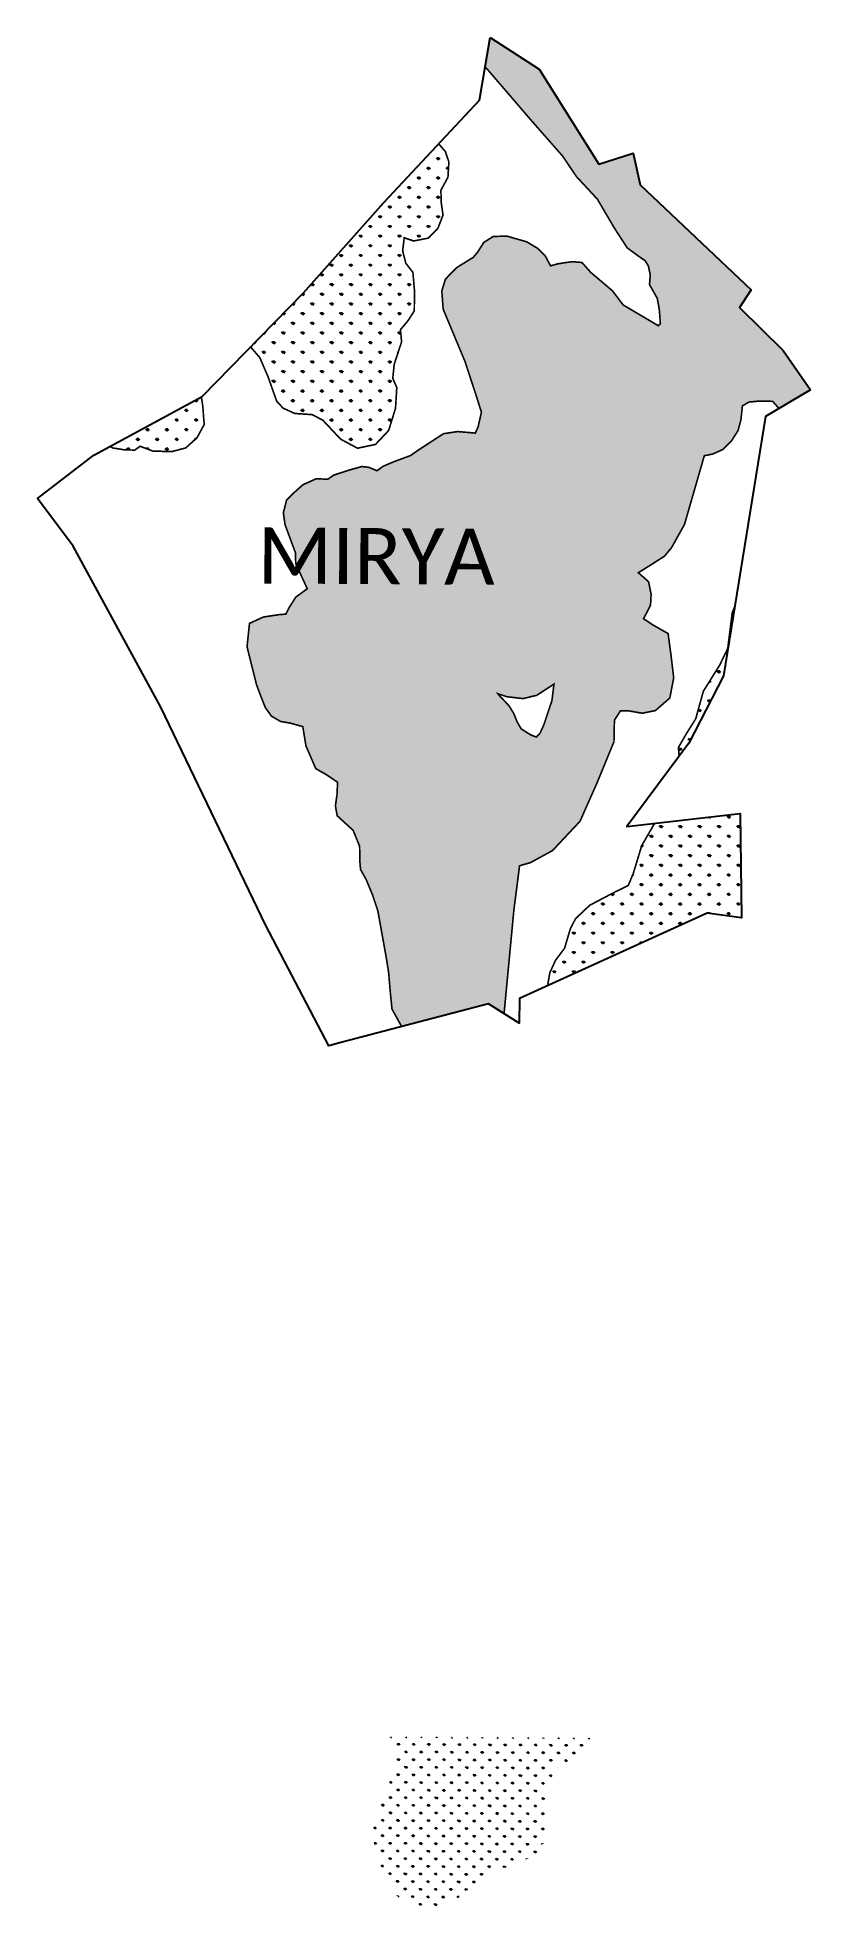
# Model space of a CAD drawing. Header units: metres. Extents: x 316780 to 318214, y 1880044 to 1883513.
import ezdxf

# ---------------------------------------------------------------- set-up
doc = ezdxf.new("R2010")
doc.units = ezdxf.units.M
for name, color, linetype in [('MANGROOVES', 112, 'Continuous'), ('village', 3, 'Continuous'), ('VILLAGE NAME', 250, 'Continuous')]:
    doc.layers.add(name, color=color, linetype=linetype)
doc.styles.get("Standard").update_dxf_attribs({"font": 'simplex.shx'})
pattern_1 = [(90, (0, 0), (-17.96051224, 17.96051224), [4.7625, -31.15852448]), (45, (0, 0), (-17.96051224213831, 17.96051224213831), [4.7625, -20.6375]), (135, (0, 0), (-17.96051224213831, -17.9605122421383), [4.7625, -20.6375])]

msp = doc.modelspace()

# ---------------------------------------------------------------- hatches: boundary and pattern name
at = {"layer": 'MANGROOVES'}
h = msp.add_hatch(dxfattribs=at)
h.set_pattern_fill('GRASS', color=256)
h.set_pattern_definition(pattern_1)
h.paths.add_polyline_path([(318017.2948549226, 1882736.51494734), (318032.3140584346, 1882739.381279356), (318052.0975666938, 1882748.199953175), (318067.6568071682, 1882763.905314903), (318079.8186830668, 1882783.065155031), (318085.1304669472, 1882802.712753967), (318087.9276025324, 1882828.803962045), (318099.985443435, 1882835.977274849), (318119.7092677886, 1882837.946496147), (318144.1229783921, 1882837.306150619), (318155.7479749804, 1882824.050595188), (318214.4078155517, 1882858.935848205), (318163.7398906113, 1882931.90507608), (318082.6009674569, 1883011.601048368), (318103.8804287282, 1883044.267971985), (317898.1050187618, 1883239.050626172), (317885.286438563, 1883297.54341215), (317821.3790217086, 1883277.400846324), (317710.7137149941, 1883453.932721239), (317620.2593335095, 1883512.622578009), (317610.9133733357, 1883457.458124916), (317617.6439184585, 1883450.240544059), (317693.9566459359, 1883361.347606908), (317754.6165337542, 1883292.207567733), (317780.2167808522, 1883254.245965352), (317818.9226357719, 1883212.557033286), (317850.1615950652, 1883159.312500721), (317874.1509869735, 1883122.23740878), (317895.0536773889, 1883106.808438748), (317907.4638175758, 1883098.383829875), (317913.6166097034, 1883088.165516836), (317916.9454676586, 1883072.196269963), (317915.6455463843, 1883053.879689528), (317929.9894948335, 1883028.5739499), (317933.7424433958, 1883008.211588669), (317935.8210342826, 1882981.395276447), (317931.8592713114, 1882977.733381458), (317866.7715845848, 1883016.186273755), (317847.1171536836, 1883042.231342542), (317806.4315500297, 1883076.794361225), (317790.4073703557, 1883094.953175524), (317771.9269786725, 1883096.49992741), (317745.7702436385, 1883092.568905822), (317732.0979390408, 1883088.760428993), (317722.3169032405, 1883107.095963149), (317707.8765798872, 1883121.313696915), (317688.0996712842, 1883133.26760912), (317651.5705539385, 1883143.776245594), (317625.9063263179, 1883143.306289013), (317608.2401333228, 1883132.13986659), (317596.7548422079, 1883113.98917543), (317588.81324598, 1883104.586393503), (317559.062770097, 1883086.132418757), (317545.3081445367, 1883072.852848664), (317536.9043084474, 1883063.454084476), (317530.4484756264, 1883042.148624884), (317532.9292209813, 1883008.39819868), (317573.4713734515, 1882911.190209906), (317593.5260544582, 1882849.935435029), (317603.8738717657, 1882817.203175352), (317597.8318940118, 1882790.189206003), (317592.6441083302, 1882778.452355373), (317559.8422240346, 1882781.278653562), (317533.6854890005, 1882777.347631973), (317489.6998520929, 1882748.800686978), (317472.256748316, 1882736.708316107), (317442.3394026493, 1882725.648378412), (317421.4571599518, 1882716.820115477), (317410.2893254043, 1882708.600515069), (317395.0031125032, 1882714.920568716), (317382.3016172767, 1882716.417091464), (317358.2013172515, 1882709.696021355), (317329.4536258162, 1882700.24302508), (317319.2186017347, 1882692.939399304), (317297.2627809856, 1882693.592276495), (317272.6619421993, 1882682.486128737), (317254.4348632182, 1882666.140296132), (317242.5395360022, 1882653.999704975), (317236.5578489652, 1882630.718723942), (317239.6033832287, 1882608.745403622), (317258.8069246936, 1882556.883782607), (317259.5528575602, 1882536.316573725), (317280.8635030204, 1882489.64729448), (317259.6917637226, 1882474.121986397), (317247.0368183766, 1882454.364353852), (317241.1535150681, 1882442.402491403), (317230.0519381875, 1882441.805885857), (317199.7284224143, 1882437.218055839), (317173.7346911695, 1882425.430989525), (317169.1811351081, 1882381.911585129), (317186.5957585605, 1882312.120854204), (317194.2763372536, 1882291.493370658), (317203.0419950599, 1882269.289366491), (317214.5178632209, 1882253.199215799), (317231.5389544285, 1882243.348478714), (317248.8515497208, 1882240.425753442), (317272.6265504288, 1882233.833293873), (317278.5058718587, 1882197.996698341), (317296.6631772394, 1882155.919405113), (317316.9268017086, 1882144.274724239), (317337.1683923211, 1882130.599879009), (317336.0469961659, 1882107.969751595), (317333.0865297155, 1882086.510675569), (317336.3971671062, 1882068.462365037), (317366.012522501, 1882041.281792822), (317378.0086808312, 1882011.83801559), (317378.4552279803, 1881983.418780952), (317379.7135963153, 1881968.622596991), (317390.2021865243, 1881949.916247311), (317401.750160169, 1881922.093546475), (317411.8871705048, 1881891.510862052), (317426.2394620006, 1881811.79259042), (317431.727223016, 1881778.247011869), (317434.6603190451, 1881743.337587354), (317438.0754559138, 1881709.651651282), (317455.9955388923, 1881677.179103669), (317617.2982312727, 1881719.350160889), (317645.8938317887, 1881701.246860455), (317664.0389653733, 1881892.999025691), (317674.6350025472, 1881975.663735121), (317694.82087396, 1881981.481962491), (317735.7137515366, 1882003.817173282), (317786.7383799324, 1882058.173520237), (317817.8060549509, 1882128.278027141), (317849.7546526014, 1882205.918896591), (317850.5636495468, 1882245.84398867), (317861.8539717865, 1882263.298966141), (317876.4187188196, 1882263.172372043), (317902.084171943, 1882258.668051448), (317926.5462541166, 1882263.592891762), (317953.3102363118, 1882286.907127328), (317960.5122630134, 1882324.240137291), (317955.7252758156, 1882364.953572889), (317950.0889098516, 1882406.530610187), (317922.3784485771, 1882422.183918137), (317904.4887576774, 1882434.04538194), (317909.2789584027, 1882442.994301809), (317917.5595464635, 1882459.191074296), (317918.5912488534, 1882479.303947914), (317914.0799652113, 1882502.461876276), (317894.949447714, 1882519.477648497), (317916.0552456257, 1882532.566070458), (317943.1955452816, 1882549.883282846), (317956.6166052708, 1882566.035302212), (317980.5530272307, 1882609.067809377)])
h.paths.add_polyline_path([(317738.4327726445, 1882312.681290947), (317734.5745792812, 1882281.75251115), (317719.6355525058, 1882237.095624048), (317712.5115709755, 1882221.676350571), (317705.8358121145, 1882214.371446643), (317695.1043264033, 1882218.61819952), (317677.8185037119, 1882229.529732048), (317670.3704947681, 1882242.054899042), (317663.7127239379, 1882258.537913017), (317654.3969705031, 1882273.533720969), (317639.4157789071, 1882288.767533096), (317634.5594562229, 1882294.704659003), (317651.1372327268, 1882289.27430495), (317681.3342576186, 1882285.802386325), (317706.7033667754, 1882292.000859051)], flags=16)
h = msp.add_hatch(dxfattribs=at)
h.set_pattern_fill('GRASS', color=256)
h.set_pattern_definition(pattern_1)
h.paths.add_polyline_path([(317479.7237308112, 1883043.220228707), (317476.7873680594, 1883076.668754714), (317463.7678014857, 1883093.447033483), (317457.8200716684, 1883116.011205273), (317460.6689408377, 1883140.837906489), (317478.4631532913, 1883134.835809333), (317505.132736734, 1883140.159016242), (317522.8377400279, 1883157.547354016), (317532.7175187828, 1883183.037892078), (317529.4026700784, 1883205.579179314), (317528.7283256365, 1883228.974627116), (317541.8111446629, 1883253.127611528), (317543.5203867788, 1883281.472663467), (317536.9595707189, 1883300.826064867), (317524.6465468263, 1883315.06607207), (317422.8160039799, 1883206.437529583), (317273.6722972167, 1883038.491972598), (317175.8297670866, 1882938.294639409), (317192.9894551007, 1882918.202457566), (317208.1538106556, 1882883.067941898), (317224.1721014398, 1882837.535737562), (317236.3187445736, 1882824.595860999), (317257.8326741246, 1882814.783067719), (317289.922177583, 1882812.754019815), (317309.6799747378, 1882802.373186281), (317343.0255513451, 1882766.992909729), (317374.1127671807, 1882750.388068477), (317407.4481351763, 1882757.390612667), (317431.9007777565, 1882783.430052409), (317444.540968213, 1882824.293564614), (317446.9185601854, 1882862.775872575), (317439.479793808, 1882880.050158771), (317442.037734529, 1882905.696598995), (317455.8353050224, 1882947.753842379), (317453.695508767, 1882970.232466388), (317467.5575170802, 1882986.738232856), (317479.3916304518, 1883005.011830316)], flags=17)
h = msp.add_hatch(dxfattribs=at)
h.set_pattern_fill('GRASS', color=256)
h.set_pattern_definition(pattern_1)
h.paths.add_polyline_path([(317087.089912652, 1882828.883962676), (317084.471060623, 1882845.473901381), (316915.0772892885, 1882753.996544286), (316920.0989897713, 1882750.863740257), (316943.5812150748, 1882747.13475552), (316960.9217963314, 1882746.984034383), (316970.8630629106, 1882753.955206143), (316994.7195983088, 1882744.997190343), (317029.7378798358, 1882744.109440607), (317055.48237411, 1882750.886201579), (317076.3693642226, 1882769.664490387), (317089.7185682592, 1882794.341995996)])
h = msp.add_hatch(dxfattribs=at)
h.set_pattern_fill('GRASS', color=256)
h.set_pattern_definition(pattern_1)
h.paths.add_polyline_path([(318053.1698480033, 1882327.749370009), (318073.97240888, 1882457.267824936), (318069.1170433801, 1882445.318369172), (318060.8295207066, 1882379.031127541), (318045.5610171743, 1882347.482639001), (318015.5038614606, 1882299.583560903), (318001.3494273094, 1882248.331694146), (317983.9725106702, 1882220.65462673), (317969.1843602293, 1882195.095715347), (317970.6126642399, 1882179.316549832), (317988.3449841443, 1882203.33530469)])
h = msp.add_hatch(dxfattribs=at)
h.set_pattern_fill('GRASS', color=256)
h.set_pattern_definition(pattern_1)
h.paths.add_polyline_path([(318084.0328153613, 1882072.576695102), (317924.9395116195, 1882054.144930877), (317901.2217550889, 1882013.066845549), (317885.3236567695, 1881960.752427788), (317876.137876907, 1881938.997916818), (317852.0446700233, 1881927.219825904), (317804.7037649277, 1881902.37200312), (317778.3533091421, 1881877.341662166), (317768.7173845503, 1881858.481140815), (317758.1238841619, 1881822.610776839), (317741.2198791134, 1881800.067132239), (317730.7380055708, 1881777.039521602), (317726.5900660211, 1881752.997522874), (318022.4314162828, 1881887.895780287), (318086.3214402926, 1881878.808117429)], flags=17)
h = msp.add_hatch(dxfattribs=at)
h.set_pattern_fill('GRASS', color=256, scale=20, angle=-0.3631284849144849)
h.set_pattern_definition([(89.63687151508552, (0, 0), (-14.05222234074367, 14.23148084618217), [3.75, -24.53427126]), (44.63687151508552, (0, 0), (-14.0522223444509, 14.23148084993669), [3.749999999999999, -16.24999999999999]), (134.6368715150855, (0, 0), (-14.23148084993669, -14.0522223444509), [3.75, -16.25])])
h.paths.add_polyline_path([(317726.4808134016, 1880196.219056494), (317724.0548824946, 1880236.067038419), (317726.2771248666, 1880269.778948372), (317745.7826712588, 1880304.585665941), (317784.0633508707, 1880322.410534585), (317801.9346379076, 1880348.76546752), (317812.0030619312, 1880356.755578486), (317429.5657000167, 1880359.179417736), (317445.5171712264, 1880334.916549248), (317437.2096162196, 1880294.699584668), (317433.0303587632, 1880270.564218323), (317416.6959834702, 1880234.425088367), (317404.6985808209, 1880204.311455742), (317404.1836501763, 1880166.046041388), (317425.32385218, 1880096.474975231), (317451.2108096057, 1880060.577572722), (317486.9640476214, 1880045.215944985), (317524.2028820105, 1880044.476524385), (317560.5404625838, 1880060.354068165), (317594.8436596435, 1880092.590247196), (317627.291108768, 1880110.26803207), (317677.7329848864, 1880128.069665457), (317701.9665737068, 1880139.996961109), (317722.2760351321, 1880168.056974087)])

# ---------------------------------------------------------------- linework, layer by layer
at = {"color": 3, "flags": 128}
msp.add_lwpolyline([(317620.2593335095, 1883512.622578009), (317710.7137149941, 1883453.932721239)], dxfattribs=at)
at = {"layer": 'MANGROOVES', "const_width": 3.021119104307279, "flags": 128}
for points in [[(317610.9133733357, 1883457.458124916), (317617.6439184585, 1883450.240544059), (317693.9566459359, 1883361.347606908), (317754.6165337542, 1883292.207567733), (317780.2167808522, 1883254.245965352), (317818.9226357719, 1883212.557033286), (317850.1615950652, 1883159.312500721), (317874.1509869735, 1883122.23740878), (317895.0536773889, 1883106.808438748), (317907.4638175758, 1883098.383829875), (317913.6166097034, 1883088.165516836), (317916.9454676586, 1883072.196269963), (317915.6455463843, 1883053.879689528), (317929.9894948335, 1883028.5739499), (317933.7424433958, 1883008.211588669), (317935.8210342826, 1882981.395276447), (317931.8592713114, 1882977.733381458), (317866.7715845848, 1883016.186273755), (317847.1171536836, 1883042.231342542), (317806.4315500297, 1883076.794361225), (317790.4073703557, 1883094.953175524), (317771.9269786725, 1883096.49992741), (317745.7702436385, 1883092.568905822), (317732.0979390408, 1883088.760428993), (317722.3169032405, 1883107.095963149), (317707.8765798872, 1883121.313696915), (317688.0996712842, 1883133.26760912), (317651.5705539385, 1883143.776245594), (317625.9063263179, 1883143.306289013), (317608.2401333228, 1883132.13986659), (317596.7548422079, 1883113.98917543), (317588.81324598, 1883104.586393503), (317559.062770097, 1883086.132418757), (317545.3081445367, 1883072.852848664), (317536.9043084474, 1883063.454084476), (317530.4484756264, 1883042.148624884), (317532.9292209813, 1883008.39819868), (317573.4713734515, 1882911.190209906), (317593.5260544582, 1882849.935435029), (317603.8738717657, 1882817.203175352), (317597.8318940118, 1882790.189206003), (317592.6441083302, 1882778.452355373), (317559.8422240346, 1882781.278653562), (317533.6854890005, 1882777.347631973), (317489.6998520929, 1882748.800686978), (317472.256748316, 1882736.708316107), (317442.3394026493, 1882725.648378412), (317421.4571599518, 1882716.820115477), (317410.2893254043, 1882708.600515069), (317395.0031125032, 1882714.920568716), (317382.3016172767, 1882716.417091464), (317358.2013172515, 1882709.696021355), (317329.4536258162, 1882700.24302508), (317319.2186017347, 1882692.939399304), (317297.2627809856, 1882693.592276495), (317272.6619421993, 1882682.486128737), (317254.4348632182, 1882666.140296132), (317242.5395360022, 1882653.999704975), (317236.5578489652, 1882630.718723942), (317239.6033832287, 1882608.745403622), (317258.8069246936, 1882556.883782607), (317259.5528575602, 1882536.316573725), (317280.8635030204, 1882489.64729448), (317259.6917637226, 1882474.121986397), (317247.0368183766, 1882454.364353852), (317241.1535150681, 1882442.402491403), (317230.0519381875, 1882441.805885857), (317199.7284224143, 1882437.218055839), (317173.7346911695, 1882425.430989525), (317169.1811351081, 1882381.911585129), (317186.5957585605, 1882312.120854204), (317194.2763372536, 1882291.493370658), (317203.0419950599, 1882269.289366491), (317214.5178632209, 1882253.199215799), (317231.5389544285, 1882243.348478714), (317248.8515497208, 1882240.425753442), (317272.6265504288, 1882233.833293873), (317278.5058718587, 1882197.996698341), (317296.6631772394, 1882155.919405113), (317316.9268017086, 1882144.274724239), (317337.1683923211, 1882130.599879009), (317336.0469961659, 1882107.969751595), (317333.0865297155, 1882086.510675569), (317336.3971671062, 1882068.462365037), (317366.012522501, 1882041.281792822), (317378.0086808312, 1882011.83801559), (317378.4552279803, 1881983.418780952), (317379.7135963153, 1881968.622596991), (317390.2021865243, 1881949.916247311), (317401.750160169, 1881922.093546475), (317411.8871705048, 1881891.510862052), (317426.2394620006, 1881811.79259042), (317431.727223016, 1881778.247011869), (317434.6603190451, 1881743.337587354), (317438.0754559138, 1881709.651651282), (317455.9955388922, 1881677.179103669)], [(317175.8297670867, 1882938.294639409), (317192.9894551007, 1882918.202457566), (317208.1538106556, 1882883.067941898), (317224.1721014398, 1882837.535737562), (317236.3187445736, 1882824.595860999), (317257.8326741246, 1882814.783067719), (317289.922177583, 1882812.754019815), (317309.6799747378, 1882802.373186281), (317343.0255513451, 1882766.992909729), (317374.1127671807, 1882750.388068477), (317407.4481351763, 1882757.390612667), (317431.9007777565, 1882783.430052409), (317444.540968213, 1882824.293564614), (317446.9185601854, 1882862.775872575), (317439.479793808, 1882880.050158771), (317442.037734529, 1882905.696598995), (317455.8353050224, 1882947.753842379), (317453.695508767, 1882970.232466388), (317467.5575170802, 1882986.738232856), (317479.3916304518, 1883005.011830316), (317479.7237308112, 1883043.220228707), (317476.7873680594, 1883076.668754714), (317463.7678014857, 1883093.447033483), (317457.8200716684, 1883116.011205273), (317460.6689408377, 1883140.837906489), (317478.4631532913, 1883134.835809333), (317505.132736734, 1883140.159016242), (317522.8377400279, 1883157.547354016), (317532.7175187828, 1883183.037892078), (317529.4026700784, 1883205.579179314), (317528.7283256365, 1883228.974627116), (317541.8111446629, 1883253.127611528), (317543.5203867788, 1883281.472663467), (317536.9595707189, 1883300.826064867), (317524.6465468263, 1883315.06607207)], [(316915.0772892886, 1882753.996544286), (316920.0989897713, 1882750.863740257), (316943.5812150748, 1882747.13475552), (316960.9217963314, 1882746.984034383), (316970.8630629106, 1882753.955206143), (316994.7195983088, 1882744.997190343), (317029.7378798358, 1882744.109440607), (317055.48237411, 1882750.886201579), (317076.3693642226, 1882769.664490387), (317089.7185682592, 1882794.341995996), (317087.089912652, 1882828.883962676), (317084.471060623, 1882845.473901381)], [(318155.7479749803, 1882824.050595188), (318144.1229783921, 1882837.306150619), (318119.7092677886, 1882837.946496147), (318099.985443435, 1882835.977274849), (318087.9276025324, 1882828.803962045), (318085.1304669472, 1882802.712753967), (318079.8186830668, 1882783.065155031), (318067.6568071682, 1882763.905314903), (318052.0975666938, 1882748.199953175), (318032.3140584346, 1882739.381279356), (318017.2948549226, 1882736.51494734), (317980.5530272307, 1882609.067809377), (317956.6166052708, 1882566.035302212), (317943.1955452816, 1882549.883282846), (317916.0552456257, 1882532.566070458), (317894.949447714, 1882519.477648497), (317914.0799652113, 1882502.461876276), (317918.5912488534, 1882479.303947914), (317917.5595464635, 1882459.191074296), (317909.2789584027, 1882442.994301809), (317904.4887576774, 1882434.04538194), (317922.3784485771, 1882422.183918137), (317950.0889098516, 1882406.530610187), (317955.7252758156, 1882364.953572889), (317960.5122630134, 1882324.240137291), (317953.3102363118, 1882286.907127328), (317926.5462541166, 1882263.592891762), (317902.084171943, 1882258.668051448), (317876.4187188196, 1882263.172372043), (317861.8539717865, 1882263.298966141), (317850.5636495468, 1882245.84398867), (317849.7546526014, 1882205.918896591), (317817.8060549509, 1882128.278027141), (317786.7383799324, 1882058.173520237), (317735.7137515366, 1882003.817173282), (317694.82087396, 1881981.481962491), (317674.6350025472, 1881975.663735121), (317664.0389653733, 1881892.999025691), (317645.8938317887, 1881701.246860455)], [(317970.6126642399, 1882179.316549832), (317969.1843602293, 1882195.095715347), (317983.9725106702, 1882220.65462673), (318001.3494273094, 1882248.331694146), (318015.5038614606, 1882299.583560903), (318045.5610171743, 1882347.482639001), (318060.8295207066, 1882379.031127541), (318069.1170433801, 1882445.318369172), (318073.9724088801, 1882457.267824936)], [(317726.5900660211, 1881752.997522874), (317730.7380055708, 1881777.039521602), (317741.2198791134, 1881800.067132239), (317758.1238841619, 1881822.610776839), (317768.7173845503, 1881858.481140815), (317778.3533091421, 1881877.341662166), (317804.7037649277, 1881902.37200312), (317852.0446700233, 1881927.219825904), (317876.137876907, 1881938.997916818), (317885.3236567695, 1881960.752427788), (317901.2217550889, 1882013.066845549), (317924.9395116195, 1882054.144930877)]]:
    msp.add_lwpolyline(points, dxfattribs=at)
msp.add_lwpolyline([(317634.5594562229, 1882294.704659003), (317651.1372327268, 1882289.27430495), (317681.3342576186, 1882285.802386325), (317706.7033667754, 1882292.000859051), (317738.4327726445, 1882312.681290947), (317734.5745792812, 1882281.75251115), (317719.6355525058, 1882237.095624048), (317712.5115709755, 1882221.676350571), (317705.8358121145, 1882214.371446643), (317695.1043264033, 1882218.61819952), (317677.8185037119, 1882229.529732048), (317670.3704947681, 1882242.054899042), (317663.7127239379, 1882258.537913017), (317654.3969705031, 1882273.533720969), (317639.4157789071, 1882288.767533096)], close=True, dxfattribs=at)
at = {"layer": 'village', "color": 3}
for points in [[(318214.4078155517, 1882858.935848205, 0), (318130.4684379728, 1882809.016748589, 0), (318053.1698480033, 1882327.749370009, 0), (317988.3449841443, 1882203.33530469, 0), (317873.8308008488, 1882048.223728132, 0), (318084.0328153613, 1882072.576695102, 0), (318086.3214402926, 1881878.808117429, 0), (318022.4314162828, 1881887.895780287, 0), (317674.3876478457, 1881729.19417274, 0), (317673.9522729991, 1881683.48362479, 0), (317617.2982312727, 1881719.350160889, 0), (317345.5164044756, 1881648.295383066, 0), (317320.7061778436, 1881641.317084451, 0), (317203.8782093731, 1881864.655336079, 0), (317009.2827834476, 1882269.657021153, 0), (316846.4279762998, 1882568.609403812, 0), (316780.386552854, 1882657.168423591, 0), (316884.7730152579, 1882737.631391806, 0), (317085.993092751, 1882846.295841145, 0), (317273.6722972167, 1883038.491972598, 0), (317422.8160039799, 1883206.437529583, 0), (317600.4979471316, 1883395.981157372, 0), (317620.2593335095, 1883512.622578009, 0)], [(317710.7137149941, 1883453.932721239, 0), (317821.3790217086, 1883277.400846324, 0), (317885.286438563, 1883297.54341215, 0), (317898.1050187618, 1883239.050626172, 0), (318103.8804287282, 1883044.267971985, 0), (318082.6009674569, 1883011.601048368, 0), (318163.7398906113, 1882931.90507608, 0), (318214.4078155517, 1882858.935848205, 0)]]:
    msp.add_polyline3d(points, dxfattribs=at)

# ---------------------------------------------------------------- texts
at = {"layer": 'VILLAGE NAME', "insert": (317188.6471668578, 1882603.474233538), "char_height": 104.0416438457374, "attachment_point": 1, "rotation": 359.6761928570305}
msp.add_mtext_dynamic_manual_height_columns('{\\fCalibri|b0|i0|c0|p34;MIRYA}', width=926.8151965709267, gutter_width=520.2082192286867, heights=[0], dxfattribs=at)

doc.saveas('drawing.dxf')
